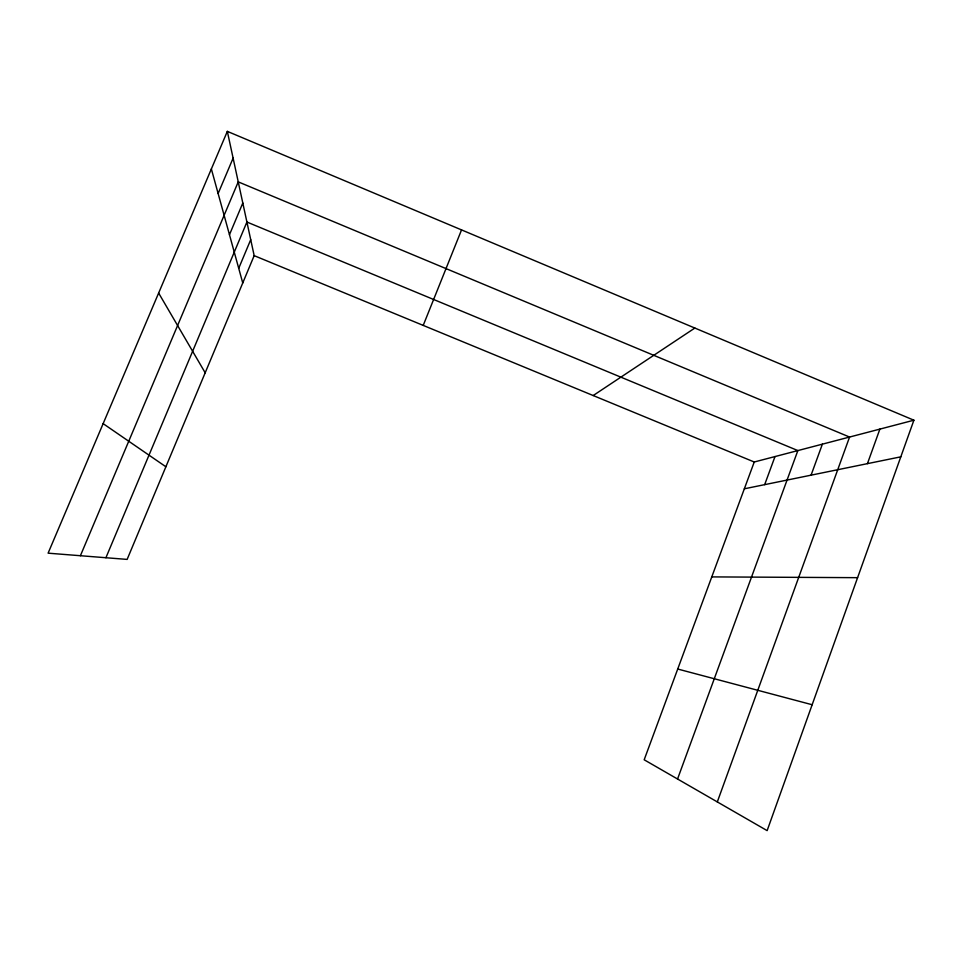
<?xml version="1.0" encoding="UTF-8"?>
<svg xmlns="http://www.w3.org/2000/svg" width="962" height="962" viewBox="0 0 962 962"><rect width="100%" height="100%" fill="white"/><g stroke="black" fill="none" stroke-linecap="round" stroke-linejoin="round"><path stroke-width="1.44" d="M913.9 420.202L767.135 830.627L644.179 759.788L754.244 462L913.9 420.202L227.333 131.373L48.1 553.174L127.14 559.403L254.172 255.651L227.333 131.373M867.435 463.648L879.881 429.112M717.315 801.923L849.566 437.049L238.239 181.866L80.411 555.711M811.074 475.168L822.378 444.167M677.549 779.016L797.859 450.577L246.909 222.03L105.916 557.732M764.67 484.644L774.999 456.565M423.22 325.409L461.544 229.906M238.72 268.326L250.721 239.682M229.473 234.716L242.809 203.03M218.121 193.53L233.117 158.141M593.193 395.538L694.841 328.054M744.335 488.804L900.805 456.83M711.772 576.899L857.587 577.669M677.729 669.035L812.156 704.737M254.172 255.651L754.244 462M103.138 423.641L165.885 466.762M158.634 293.037L205.183 372.787M211.363 168.963L242.749 282.96"/></g></svg>
